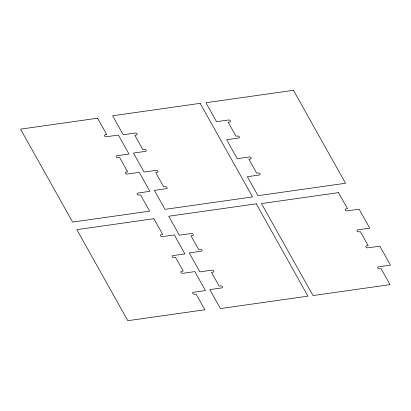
<?xml version="1.0" encoding="UTF-8"?>
<svg xmlns="http://www.w3.org/2000/svg" width="411" height="411" viewBox="0 0 411 411"><rect width="100%" height="100%" fill="white"/><g stroke="black" fill="none" stroke-linecap="round" stroke-linejoin="round"><path stroke-width="0.62" d="M200.136 103.351L112.588 115.768L123.213 134.736L135.111 133.051A1.521 0.992 12.9 0 1 137.063 133.858A1.521 0.992 12.9 0 1 136.236 135.055L134.844 135.255L142.864 149.578L144.256 149.378A1.521 0.992 12.9 0 1 146.208 150.185A1.521 0.992 12.9 0 1 145.381 151.387L133.483 153.072L144.107 172.045L156.005 170.354A1.521 0.992 12.9 0 1 157.952 171.161A1.521 0.992 12.9 0 1 157.125 172.363L155.733 172.558L163.753 186.882L165.15 186.686A1.521 0.992 12.9 0 1 167.097 187.493A1.521 0.992 12.9 0 1 166.27 188.69L154.377 190.38L164.996 209.348L252.544 196.931L200.136 103.351M293.459 90.307L205.916 102.724L216.535 121.692L228.434 120.007A1.521 0.992 12.9 0 1 230.386 120.813A1.521 0.992 12.9 0 1 229.559 122.016L228.167 122.211L236.012 136.216L237.404 136.02A1.521 0.992 12.9 0 1 239.356 136.827A1.521 0.992 12.9 0 1 238.529 138.029L226.631 139.714L237.25 158.687L249.148 156.997A1.521 0.992 12.9 0 1 251.1 157.803A1.521 0.992 12.9 0 1 250.273 159.006L248.881 159.201L256.726 173.206L258.118 173.01A1.521 0.992 12.9 0 1 260.071 173.817A1.521 0.992 12.9 0 1 259.243 175.019L247.345 176.704L257.969 195.677L345.512 183.255L293.459 90.307M97.587 118.209L20.55 129.136L72.603 222.084L149.645 211.156L140.5 194.829L139.103 195.025A1.521 0.992 12.9 0 1 137.156 194.218A1.521 0.992 12.9 0 1 137.983 193.016L149.881 191.331L139.257 172.363L127.359 174.048A1.521 0.992 12.9 0 1 125.406 173.242A1.521 0.992 12.9 0 1 126.234 172.039L127.626 171.844L119.606 157.521L118.214 157.721A1.521 0.992 12.9 0 1 116.262 156.915A1.521 0.992 12.9 0 1 117.089 155.712L128.987 154.022L118.363 135.055L106.464 136.745A1.521 0.992 12.9 0 1 104.512 135.938A1.521 0.992 12.9 0 1 105.339 134.736L106.732 134.536L97.587 118.209M256.253 203.825L168.705 216.243L179.33 235.215L191.228 233.525A1.521 0.992 12.9 0 1 193.18 234.332A1.521 0.992 12.9 0 1 192.353 235.534L190.961 235.734L198.626 249.42L200.018 249.225A1.521 0.992 12.9 0 1 201.971 250.032A1.521 0.992 12.9 0 1 201.143 251.229L189.245 252.919L199.869 271.887L211.768 270.202A1.521 0.992 12.9 0 1 213.72 271.008A1.521 0.992 12.9 0 1 212.893 272.21L211.501 272.406L219.166 286.097L220.558 285.897A1.521 0.992 12.9 0 1 222.51 286.703A1.521 0.992 12.9 0 1 221.683 287.906L209.785 289.591L220.409 308.563L307.952 296.146L256.253 203.825M153.873 218.714L76.836 229.641L127.826 320.693L204.863 309.766L196.073 294.065L194.68 294.266A1.521 0.992 12.9 0 1 192.728 293.459A1.521 0.992 12.9 0 1 193.555 292.257L205.454 290.572L194.829 271.599L182.936 273.289A1.521 0.992 12.9 0 1 180.984 272.483A1.521 0.992 12.9 0 1 181.811 271.281L183.203 271.085L175.538 257.394L174.146 257.589A1.521 0.992 12.9 0 1 172.194 256.783A1.521 0.992 12.9 0 1 173.021 255.585L184.919 253.895L174.295 234.928L162.396 236.613A1.521 0.992 12.9 0 1 160.444 235.806A1.521 0.992 12.9 0 1 161.271 234.609L162.664 234.409L153.873 218.714M338.515 192.636L261.473 203.563L312.997 295.566L390.039 284.638L381.069 268.624L379.677 268.82A1.521 0.992 12.9 0 1 377.724 268.013A1.521 0.992 12.9 0 1 378.552 266.816L390.45 265.126L379.826 246.158L367.927 247.843A1.521 0.992 12.9 0 1 365.975 247.037A1.521 0.992 12.9 0 1 366.807 245.84L368.199 245.639L360.355 231.634L358.962 231.83A1.521 0.992 12.9 0 1 357.01 231.023A1.521 0.992 12.9 0 1 357.837 229.826L369.736 228.136L359.111 209.168L347.213 210.853A1.521 0.992 12.9 0 1 345.261 210.047A1.521 0.992 12.9 0 1 346.088 208.85L347.48 208.649L338.515 192.636"/></g></svg>
